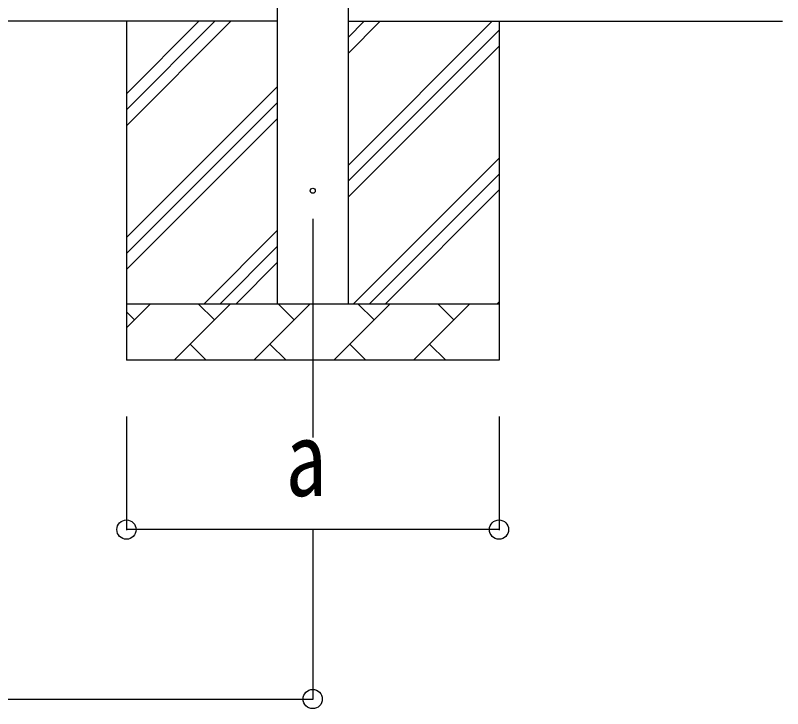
# Model space of a CAD drawing. Units: millimetres, scale not verified. Extents: x -16820 to 16820, y -11880 to 11880.
# Drawn here: x -6104 to -4744, y -4148 to -2921 of the extents above; entities that cross this region are included whole.
import ezdxf
from ezdxf.enums import TextEntityAlignment as Align

# ---------------------------------------------------------------- set-up
doc = ezdxf.new("R2010")
doc.units = ezdxf.units.MM
doc.header["$LTSCALE"] = 50
for name, color, linetype in [('0-3_YKK_12', 2, 'Continuous'), ('0-4_YKK_13', 4, 'Continuous'), ('0-5_YKK_A1', 4, 'Continuous'), ('0-6_YKK_D', 6, 'Continuous')]:
    doc.layers.add(name, color=color, linetype=linetype)
doc.styles.add('ＭＳ ゴシック', font='')
doc.styles.get('ＭＳ ゴシック').set_extended_font_data('MS Gothic')

msp = doc.modelspace()

# ---------------------------------------------------------------- linework, layer by layer
at = {"layer": '0-3_YKK_12'}
msp.add_line((-5576.92, -3280.96), (-5576.92, -3668.17), dxfattribs=at)
at = {"layer": '0-4_YKK_13'}
msp.add_circle((-5576.92, -3230.96), 4.5, dxfattribs=at)
at = {"layer": '0-5_YKK_A1'}
for p, q in [((-5639.42, -3430.96), (-5639.42, -630.96)), ((-5514.42, -630.96), (-5514.42, -3430.96)), ((-5639.42, -2930.96), (-8450.92, -2930.96)), ((-5906.92, -2930.96), (-5906.92, -3530.96)), ((-5906.92, -3116.01), (-5721.87, -2930.96)), ((-5906.92, -3087.72), (-5750.15, -2930.96)), ((-5906.92, -3059.44), (-5778.44, -2930.96)), ((-5514.42, -2930.96), (-4744.42, -2930.96)), ((-5514.42, -3186.06), (-5259.32, -2930.96)), ((-5514.42, -2988.07), (-5457.31, -2930.96)), ((-5514.42, -2959.78), (-5485.6, -2930.96)), ((-5246.92, -2930.96), (-5246.92, -3530.96)), ((-5514.42, -3214.34), (-5246.92, -2946.84)), ((-5514.42, -3242.62), (-5246.92, -2975.12)), ((-5906.92, -3314), (-5639.42, -3046.5)), ((-5906.92, -3342.28), (-5639.42, -3074.78)), ((-5906.92, -3370.57), (-5639.42, -3103.07)), ((-5504.76, -3430.96), (-5246.92, -3173.11)), ((-5476.48, -3430.96), (-5246.92, -3201.4)), ((-5448.19, -3430.96), (-5246.92, -3229.68)), ((-5769.32, -3430.96), (-5639.42, -3301.06)), ((-5741.04, -3430.96), (-5639.42, -3329.34)), ((-5712.75, -3430.96), (-5639.42, -3357.62)), ((-5906.92, -3430.96), (-5246.92, -3430.96)), ((-5906.92, -3473.85), (-5864.03, -3430.96)), ((-5822.61, -3530.96), (-5722.61, -3430.96)), ((-5751.16, -3459.51), (-5779.71, -3430.96)), ((-5681.18, -3530.96), (-5581.18, -3430.96)), ((-5609.74, -3459.51), (-5638.29, -3430.96)), ((-5539.76, -3530.96), (-5439.76, -3430.96)), ((-5468.32, -3459.51), (-5496.87, -3430.96)), ((-5398.34, -3530.96), (-5298.34, -3430.96)), ((-5326.9, -3459.51), (-5355.45, -3430.96)), ((-5250.21, -3430.96), (-5246.92, -3427.67)), ((-5892.58, -3459.51), (-5906.92, -3445.17)), ((-5794.05, -3502.4), (-5765.5, -3530.96)), ((-5652.63, -3502.4), (-5624.08, -3530.96)), ((-5511.21, -3502.4), (-5482.66, -3530.96)), ((-5369.79, -3502.4), (-5341.24, -3530.96)), ((-5246.92, -3530.96), (-5906.92, -3530.96))]:
    msp.add_line(p, q, dxfattribs=at)
at = {"layer": '0-6_YKK_D'}
for p, q in [((-5906.92, -3630.96), (-5906.92, -3831.96)), ((-5246.92, -3630.96), (-5246.92, -3831.96)), ((-5246.92, -3830.96), (-5906.92, -3830.96)), ((-5576.92, -3831.96), (-5576.92, -4131.96)), ((-8513.42, -4130.96), (-5576.92, -4130.96))]:
    msp.add_line(p, q, dxfattribs=at)
for centre in [(-5906.92, -3830.96), (-5246.92, -3830.96), (-5576.92, -4130.96)]:
    msp.add_circle(centre, 17, dxfattribs=at)

# ---------------------------------------------------------------- texts
at = {"layer": '0-6_YKK_D', "style": 'ＭＳ ゴシック', "width": 0.8}
msp.add_text('a', height=132, dxfattribs=at).set_placement((-5624.92, -3810.96), align=Align.BOTTOM_LEFT)

doc.saveas('drawing.dxf')
